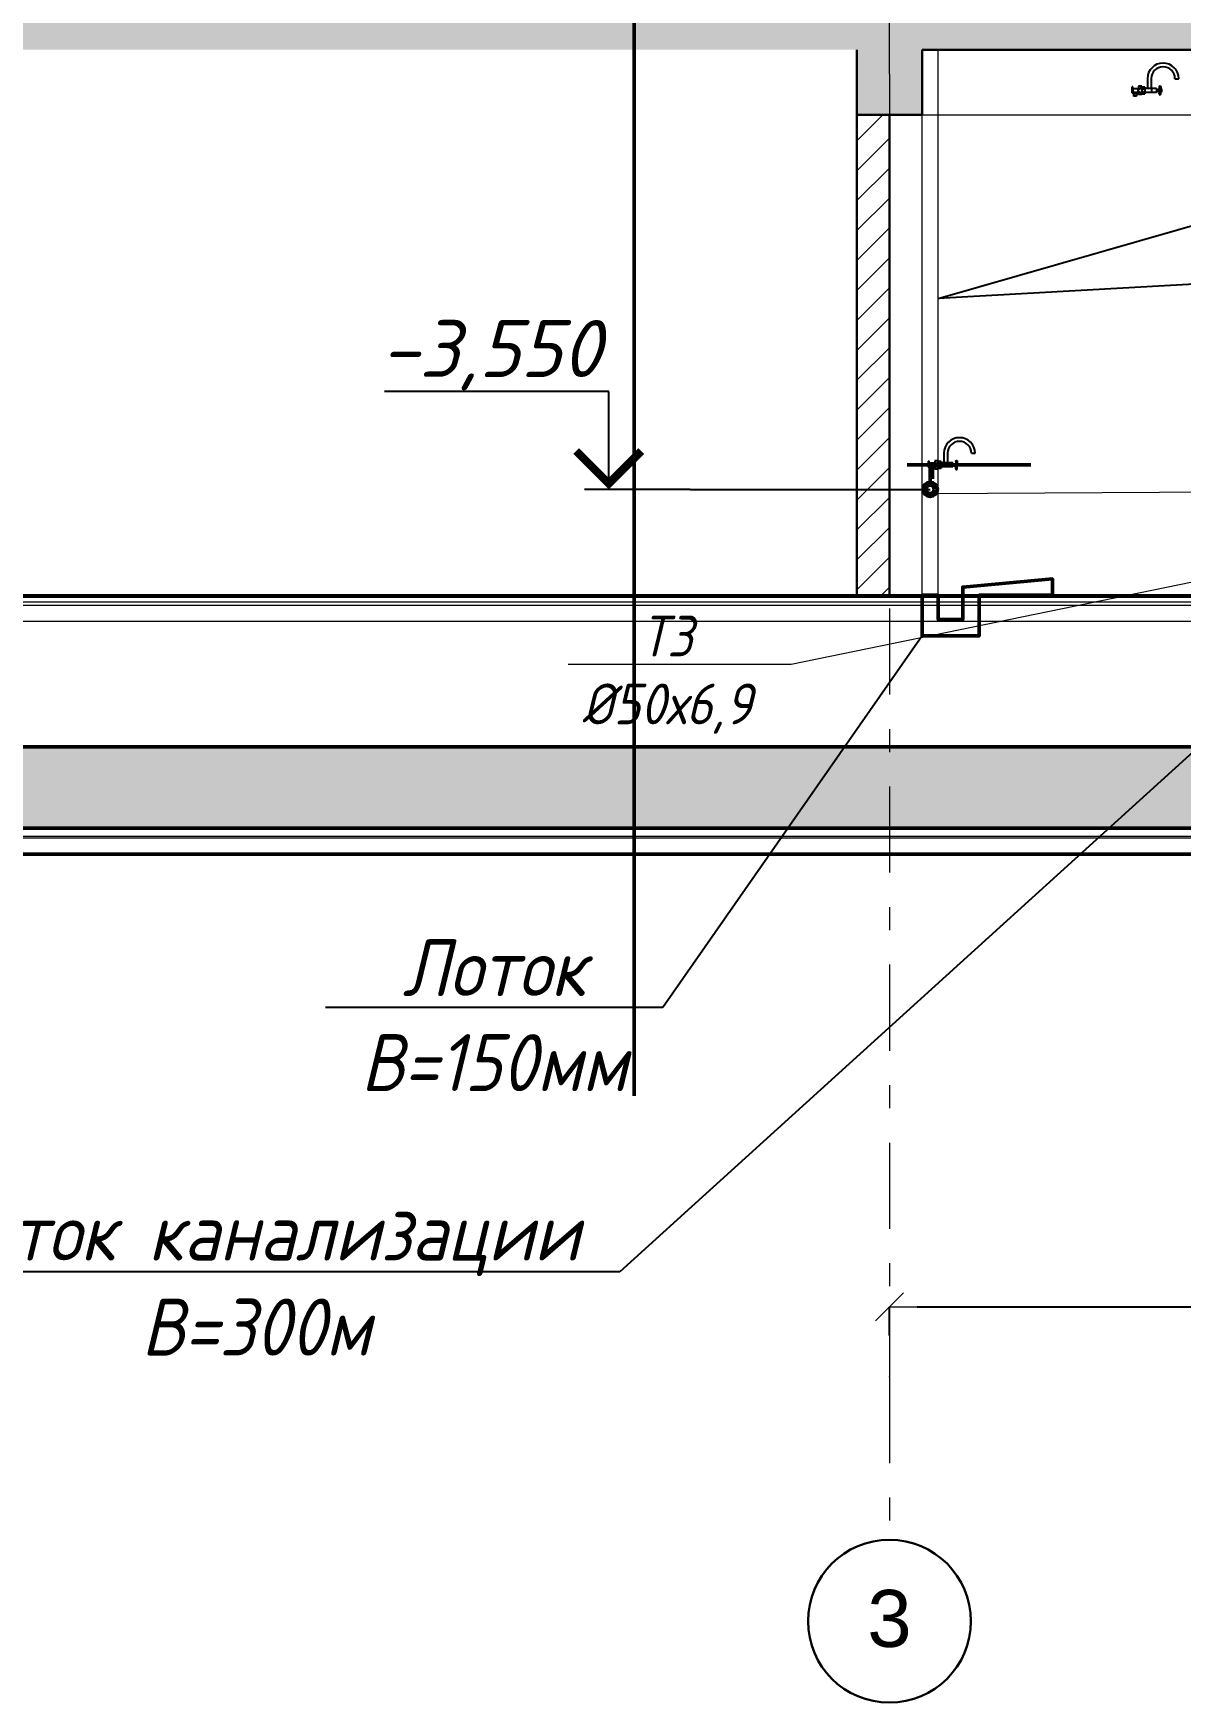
# Model space of a CAD drawing. Header units: millimetres. Extents: x -473555 to 885127, y 4787 to 453528.
# Drawn here: x 237088 to 244132, y 156253 to 166503 of the extents above; entities that cross this region are included whole.
import ezdxf
from ezdxf import colors
from ezdxf.entities.mleader import LeaderData, LeaderLine
from ezdxf.enums import TextEntityAlignment as Align
from ezdxf.math import Vec2, Vec3

# ---------------------------------------------------------------- set-up
doc = ezdxf.new("R2010")
doc.units = ezdxf.units.MM
doc.linetypes.add('Штрихпунктирная', pattern=[1093.611073, 529.166651, -211.666656, 141.111112, -211.666656])
for name, color, linetype, lineweight in [('2D - Общий_Ном._пера__2', 8, 'Continuous', 20), ('ВК_K1', 34, 'Continuous', 50), ('ВК_K1_lotok', 142, 'Continuous', 50), ('ВК_T3', 1, 'Continuous', 50), ('ВК_В1_текст', 5, 'Continuous', 9), ('ВК_К1_текст', 34, 'Continuous', 9), ('Интерьер- Перегородка_Ном._пера__1', 7, 'Continuous', 30), ('Интерьер- Перегородка_Ном._пера__100', 7, 'Continuous', 5), ('Конструктивный - Несущий_Ном._пера__93', 9, 'Continuous', 13), ('Размеры_Ном._пера__61', 7, 'Continuous', 50), ('Структуры стальные_Ном._пера__1', 7, 'Continuous', 30), ('Структуры стальные_Ном._пера__98', 7, 'Continuous', 18)]:
    doc.layers.add(name, color=color, linetype=linetype, lineweight=lineweight)
for name, color, linetype in [('T_YTT_', 1, 'Continuous'), ('ВК_text', 7, 'Continuous'), ('ВК_АР_отметки', 70, 'Continuous'), ('Размеры', 7, 'Continuous'), ('Структуры стальные', 7, 'Continuous')]:
    doc.layers.add(name, color=color, linetype=linetype)
doc.layers.add('Интерьер- Перегородка_Ном._пера__41', color=7, linetype='Continuous', lineweight=20, true_color=0x002020)
for name, color, linetype, lineweight, plot in [('Перекрытия_Полы_Ном._пера__1', 7, 'Continuous', 30, False), ('Перекрытия_Полы_Ном._пера__100', 7, 'Continuous', 5, False), ('Перекрытия_Полы_Ном._пера__2', 8, 'Continuous', 20, False), ('Перекрытия_Полы_Ном._пера__96', 7, 'Continuous', 25, False)]:
    doc.layers.add(name, color=color, linetype=linetype, lineweight=lineweight, plot=plot)
doc.styles.add('ISOPEUR', font='isocpeui.ttf', dxfattribs={"width": 0.9})
doc.styles.add('ВК_текст_чертеж', font='isocpeur.ttf', dxfattribs={"width": 0.9, "oblique": 15})
doc.styles.add('СГЕНЕРИР_СТИЛЬ_1', font='ariali.ttf')
doc.styles.add('СГЕНЕРИР_СТИЛЬ_3', font='arial.ttf')
doc.dimstyles.new('СГЕНЕРИР_СТИЛЬ__15', dxfattribs={"dimtxt": 250, "dimasz": 171, "dimexe": 0.18, "dimexo": 0, "dimgap": 0.09, "dimtad": 1, "dimtih": 1, "dimtoh": 1, "dimdec": 0, "dimzin": 0, "dimdsep": 46, "dimtxsty": 'СГЕНЕРИР_СТИЛЬ_1', "dimblk": 'ARROWHEAD_6', "dimblk1": 'ARROWHEAD_6', "dimblk2": 'ARROWHEAD_6', "dimcen": 0.09, "dimclrd": 7, "dimclre": 7, "dimclrt": 7, "dimazin": 0, "dimtfac": 1, "dimtdec": 4, "dimtmove": 0, "dimatfit": 3, "dimfxl": 1, "dimtolj": 1, "dimtzin": 0, "dimarcsym": 0})

# ---------------------------------------------------------------- blocks, each defined once
blk = doc.blocks.new('Стандартный Маркер Сетки[162]', base_point=(23186, 0))
at = {"layer": 'Структуры стальные_Ном._пера__1', "linetype": 'Continuous'}
blk.add_circle((23186, -10500), 500, dxfattribs=at)
at = {"layer": 'Структуры стальные_Ном._пера__98', "linetype": 'Штрихпунктирная'}
for p, q in [((23186, -1000), (23186, 0)), ((23186, -1000), (23186, -9000)), ((23186, -9000), (23186, -10000))]:
    blk.add_line(p, q, dxfattribs=at)
blk.add_point((23186, -9000), dxfattribs=at)
blk.add_point((23186, -9000), dxfattribs=at)
at = {"layer": 'Структуры стальные_Ном._пера__1', "style": 'СГЕНЕРИР_СТИЛЬ_3'}
blk.add_attdef('AC_MarkerText_1', text='', height=350, rotation=360, dxfattribs=at).set_placement((23186, -10483), align=Align.MIDDLE_CENTER)
blk = doc.blocks.new('ARROWHEAD_6')
at = {"color": 0, "linetype": 'Continuous', "lineweight": 0}
for p, q in [((0, 0), (-1, 0)), ((-0.5, -0.5), (0.5, 0.5))]:
    blk.add_line(p, q, dxfattribs=at)
blk = doc.blocks.new('*D67')
at = {"layer": 'Defpoints', "color": 0, "linetype": 'Continuous', "transparency": 16777216}
for p in [(247244, 158683), (242344, 158508), (247244, 158508)]:
    blk.add_point(p, dxfattribs=at)
at = {"layer": 'Размеры', "color": 7, "linetype": 'Continuous', "lineweight": -2, "transparency": 16777216}
for p, q in [((242344, 158508), (242344, 158683)), ((242515, 158683), (247073, 158683)), ((247244, 158508), (247244, 158683))]:
    blk.add_line(p, q, dxfattribs=at)
at = {"layer": 'Размеры', "color": 7, "linetype": 'Continuous', "lineweight": -2, "transparency": 16777216, "xscale": 171, "yscale": 171, "zscale": 171, "rotation": 180}
blk.add_blockref('ARROWHEAD_6', (242344, 158683), dxfattribs=at)
at = {"layer": 'Размеры', "color": 7, "linetype": 'Continuous', "lineweight": -2, "transparency": 16777216, "xscale": 171, "yscale": 171, "zscale": 171}
blk.add_blockref('ARROWHEAD_6', (247244, 158683), dxfattribs=at)
at = {"layer": 'Размеры', "color": 7, "linetype": 'Continuous', "transparency": 16777216, "insert": (244794, 158810), "char_height": 250, "attachment_point": 5, "style": 'СГЕНЕРИР_СТИЛЬ_1'}
blk.add_mtext('\\A1;4900', dxfattribs=at)
blk = doc.blocks.new('_None')

msp = doc.modelspace()

# ---------------------------------------------------------------- hatches: boundary and pattern name
at = {"layer": '2D - Общий_Ном._пера__2', "linetype": 'Continuous', "lineweight": 0, "true_color": 0x9f9f9f}
msp.add_hatch(color=253, dxfattribs=at).paths.add_polyline_path([(266644.2, 166403.1), (232644.2, 166403.1), (232644.2, 166603.1), (266644.2, 166603.1)])
at = {"layer": 'Интерьер- Перегородка_Ном._пера__41', "linetype": 'Continuous'}
h = msp.add_hatch(dxfattribs=at)
h.set_pattern_fill('КИРПИЧ_ОБЫКНОВЕННЫЙ', color=256, style=0, pattern_type=2)
h.set_pattern_definition([(45, (209357.86, 167253.14), (-91.9239, 91.9239), [])])
h.paths.add_polyline_path([(242144.2, 166003.1), (242144.2, 163053.1), (242344.2, 163053.1), (242344.2, 166003.1)])
at = {"layer": 'Перекрытия_Полы_Ном._пера__2', "linetype": 'Continuous', "lineweight": 0, "true_color": 0x9f9f9f}
for points in [[(242544.2, 166003.1), (242144.2, 166003.1), (242144.2, 166403.1), (242544.2, 166403.1)], [(266944.2, 162123.1), (231844.2, 162123.1), (231844.2, 161623.1), (266944.2, 161623.1)]]:
    msp.add_hatch(color=253, dxfattribs=at).paths.add_polyline_path(points)
at = {"layer": 'Перекрытия_Полы_Ном._пера__96', "linetype": 'Continuous'}
msp.add_hatch(color=256, dxfattribs=at).paths.add_polyline_path([(267094.1, 163043.1), (267094.1, 163053.1), (232644.4, 163053.1), (232644.4, 163043.1)])
msp.add_hatch(color=256, dxfattribs=at).paths.add_polyline_path([(267094.1, 163043.1), (267094.1, 163053.1), (232644.4, 163053.1), (232644.4, 163043.1)])

# ---------------------------------------------------------------- linework, layer by layer
at = {"layer": 'T_YTT_', "color": 5, "linetype": 'Continuous'}
for p, q in [((243838.4, 166175.6), (243833.9, 166175.6)), ((243833.9, 166139.1), (243833.9, 166175.6)), ((243838.4, 166139.1), (243838.4, 166175.6)), ((243841.2, 166157.3), (243838.4, 166157.3)), ((243870.4, 166163.2), (243841.2, 166163.2)), ((243841.2, 166140.7), (243841.2, 166163.2)), ((243870.4, 166143.1), (243870.4, 166163.2)), ((243833.9, 166139.1), (243838.4, 166139.1)), ((243841.2, 166146.5), (243838.4, 166146.5)), ((243838.8, 166140.7), (243863.7, 166140.7)), ((243838.8, 166135), (243838.8, 166140.7)), ((243838.8, 166135), (243863.7, 166135)), ((243861.3, 166140.7), (243841.2, 166140.7)), ((243841.6, 166135), (243841.6, 166116.6)), ((243861, 166116.6), (243841.6, 166116.6)), ((243861, 166135), (243861, 166116.6)), ((243861.3, 166143.1), (243870.4, 166143.1)), ((243861.3, 166143.1), (243861.3, 166140.7)), ((243863.7, 166140.7), (243863.7, 166135)), ((242588.4, 163875.6), (242583.9, 163875.6)), ((242583.9, 163839.1), (242583.9, 163875.6)), ((242583.9, 163839.1), (242588.4, 163839.1)), ((242588.4, 163839.1), (242588.4, 163875.6)), ((242591.2, 163857.3), (242588.4, 163857.3)), ((242591.2, 163846.5), (242588.4, 163846.5)), ((242588.8, 163840.7), (242613.7, 163840.7)), ((242588.8, 163835), (242588.8, 163840.7)), ((242588.8, 163835), (242613.7, 163835)), ((242589.3, 163835), (242589.3, 163768.8)), ((242620.4, 163863.2), (242591.2, 163863.2)), ((242591.2, 163840.7), (242591.2, 163863.2)), ((242611.3, 163840.7), (242591.2, 163840.7)), ((242591.6, 163835), (242591.6, 163816.6)), ((242611, 163816.6), (242591.6, 163816.6)), ((242593.3, 163816.6), (242593.3, 163768.8)), ((242609.3, 163816.6), (242609.3, 163768.8)), ((242611, 163835), (242611, 163816.6)), ((242611.3, 163843.1), (242620.4, 163843.1)), ((242611.3, 163843.1), (242611.3, 163840.7)), ((242613.3, 163835), (242613.3, 163768.8)), ((242613.7, 163840.7), (242613.7, 163835)), ((242620.4, 163843.1), (242620.4, 163863.2))]:
    msp.add_line(p, q, dxfattribs=at)
at = {"layer": 'T_YTT_', "color": 7, "linetype": 'Continuous'}
for p, q in [((243884.5, 166161.2), (243870.4, 166161.2)), ((243884.5, 166168.8), (243884.5, 166161.2)), ((243884.5, 166145.1), (243870.4, 166145.1)), ((243884.5, 166137.4), (243884.5, 166145.1)), ((242634.5, 163861.2), (242620.4, 163861.2)), ((242634.5, 163845.1), (242620.4, 163845.1)), ((242634.5, 163868.8), (242634.5, 163861.2)), ((242634.5, 163837.4), (242634.5, 163845.1))]:
    msp.add_line(p, q, dxfattribs=at)
at = {"layer": 'T_YTT_', "color": 7}
for p, q in [((243894.2, 166178.1), (243872.6, 166178.1)), ((243872.6, 166178.1), (243872.6, 166161.2)), ((243894.7, 166168.8), (243884.5, 166168.8)), ((243894.2, 166178.1), (243894.2, 166128.1)), ((243912.6, 166173.5), (243894.7, 166173.5)), ((243894.7, 166173.5), (243894.7, 166132.7)), ((243898.2, 166163.3), (243894.7, 166173.5)), ((243898.2, 166163.3), (243894.7, 166153.1)), ((243894.7, 166153.1), (243898.2, 166142.9)), ((243898.2, 166163.3), (243909.2, 166163.3)), ((243909.2, 166163.3), (243912.6, 166173.5)), ((243909.2, 166163.3), (243912.6, 166153.1)), ((243912.6, 166153.1), (243909.2, 166142.9)), ((243912.6, 166173.5), (243912.6, 166132.7)), ((243983.5, 166165.6), (243912.6, 166165.6)), ((243927.9, 166224.9), (243927.9, 166165.6)), ((243950.9, 166224.9), (243950.9, 166165.6)), ((243953.3, 166165.6), (243953.3, 166140.6)), ((243983.5, 166165.6), (243983.5, 166140.6)), ((243983.5, 166160.9), (243996.9, 166160.9)), ((243996.9, 166163.3), (243996.9, 166143)), ((243996.9, 166163.3), (244001.3, 166163.3)), ((244000.7, 166176.8), (244001.5, 166159.2)), ((244010.3, 166176.8), (244009.5, 166159.2)), ((244009.7, 166163.3), (244014.1, 166163.3)), ((244014.1, 166163.3), (244014.1, 166143)), ((244097.2, 166224.9), (244120.2, 166224.9)), ((243872.6, 166145.1), (243872.6, 166128.1)), ((243894.2, 166128.1), (243872.6, 166128.1)), ((243894.7, 166137.4), (243884.5, 166137.4)), ((243898.2, 166142.9), (243894.7, 166132.7)), ((243894.7, 166132.7), (243912.6, 166132.7)), ((243898.2, 166142.9), (243909.2, 166142.9)), ((243909.2, 166142.9), (243912.6, 166132.7)), ((243983.5, 166140.6), (243912.6, 166140.6)), ((243996.9, 166145.4), (243983.5, 166145.4)), ((243996.9, 166143), (244001.3, 166143)), ((244000.7, 166129.4), (244001.5, 166147)), ((244010.3, 166129.4), (244009.5, 166147)), ((244009.7, 166143), (244014.1, 166143)), ((242677.9, 163924.9), (242677.9, 163865.6)), ((242700.9, 163924.9), (242700.9, 163865.6)), ((242847.2, 163924.9), (242870.2, 163924.9)), ((242644.2, 163878.1), (242622.6, 163878.1)), ((242622.6, 163878.1), (242622.6, 163861.2)), ((242622.6, 163845.1), (242622.6, 163828.1)), ((242644.2, 163828.1), (242622.6, 163828.1)), ((242644.7, 163868.8), (242634.5, 163868.8)), ((242644.7, 163837.4), (242634.5, 163837.4)), ((242644.2, 163878.1), (242644.2, 163828.1)), ((242662.6, 163873.5), (242644.7, 163873.5)), ((242644.7, 163873.5), (242644.7, 163832.7)), ((242648.2, 163863.3), (242644.7, 163873.5)), ((242648.2, 163863.3), (242644.7, 163853.1)), ((242644.7, 163853.1), (242648.2, 163842.9)), ((242648.2, 163842.9), (242644.7, 163832.7)), ((242644.7, 163832.7), (242662.6, 163832.7)), ((242648.2, 163863.3), (242659.2, 163863.3)), ((242648.2, 163842.9), (242659.2, 163842.9)), ((242659.2, 163863.3), (242662.6, 163873.5)), ((242659.2, 163863.3), (242662.6, 163853.1)), ((242662.6, 163853.1), (242659.2, 163842.9)), ((242659.2, 163842.9), (242662.6, 163832.7)), ((242662.6, 163873.5), (242662.6, 163832.7)), ((242733.5, 163865.6), (242662.6, 163865.6)), ((242733.5, 163840.6), (242662.6, 163840.6)), ((242703.3, 163865.6), (242703.3, 163840.6)), ((242733.5, 163865.6), (242733.5, 163840.6)), ((242733.5, 163860.9), (242746.9, 163860.9)), ((242746.9, 163845.4), (242733.5, 163845.4)), ((242746.9, 163863.3), (242746.9, 163843)), ((242746.9, 163863.3), (242751.3, 163863.3)), ((242746.9, 163843), (242751.3, 163843)), ((242750.7, 163876.8), (242751.5, 163859.2)), ((242750.7, 163829.4), (242751.5, 163847)), ((242760.3, 163876.8), (242759.5, 163859.2)), ((242760.3, 163829.4), (242759.5, 163847)), ((242759.7, 163863.3), (242764.1, 163863.3)), ((242759.7, 163843), (242764.1, 163843)), ((242764.1, 163863.3), (242764.1, 163843))]:
    msp.add_line(p, q, dxfattribs=at)
for centre, radius, start, end in [((244024, 166224.4), 96.2, 0.32345, 179.67655), ((244024, 166224.9), 73.2, 0, 180), ((244005.5, 166159.3), 3.97, 181.322, 358.678), ((244005.5, 166146.9), 3.97, 1.322, 178.678), ((242774, 163924.4), 96.2, 0.32345, 179.67655), ((242774, 163924.9), 73.2, 0, 180), ((242755.5, 163859.3), 3.97, 181.322, 358.678), ((242755.5, 163846.9), 3.97, 1.322, 178.678)]:
    msp.add_arc(centre, radius, start, end, dxfattribs=at)
for centre in [(244005.5, 166176.8), (242755.5, 163876.8)]:
    msp.add_ellipse(centre, major_axis=(-4.82, 0), ratio=0.7071068, dxfattribs=at)
at = {"layer": 'T_YTT_', "color": 7, "extrusion": (0, 0, -1)}
for centre in [(244005.5, 166129.4), (242755.5, 163829.4)]:
    msp.add_ellipse(centre, major_axis=(-4.82, 0), ratio=0.7071068, dxfattribs=at)
at = {"layer": 'ВК_K1', "linetype": 'Continuous'}
msp.add_line((240776.8, 159979.7), (240776.8, 168143.7), dxfattribs=at)
at = {"layer": 'ВК_K1_lotok'}
msp.add_line((243211.8, 163853.1), (242452.6, 163853.1), dxfattribs=at)
msp.add_lwpolyline([(242644.2, 163053.1), (242544.2, 163053.1), (242544.2, 162803.1), (242894.2, 162803.1), (242894.2, 163053.1), (243344.2, 163053.1), (243344.2, 163153), (242794.2, 163103.1), (242794.2, 162903.1), (242644.2, 162903.1), (242644.2, 163053.1)], close=True, dxfattribs=at)
at = {"layer": 'ВК_T3'}
msp.add_line((242594.2, 163728.1), (242594.2, 163853.1), dxfattribs=at)
for radius in [44, 25]:
    msp.add_circle((242594.2, 163703.1), radius, dxfattribs=at)
at = {"layer": 'ВК_АР_отметки', "linetype": 'Continuous'}
for p, q in [((240620.9, 164303.1), (239243.4, 164303.1)), ((240620.9, 163703.1), (240620.9, 164303.1)), ((241120.9, 163703.1), (240470.9, 163703.1))]:
    msp.add_line(p, q, dxfattribs=at)
at = {"layer": 'ВК_АР_отметки'}
msp.add_line((241120.9, 163703.1), (242594.2, 163703.1), dxfattribs=at)
at = {"layer": 'ВК_АР_отметки', "linetype": 'Continuous'}
msp.add_lwpolyline([(240820.9, 163938.5, 50, 50, 0), (240620.9, 163738.5, 50, 50, 0), (240420.9, 163938.5, 50, 50, 0)], format="xyseb", dxfattribs=at)
at = {"layer": 'Интерьер- Перегородка_Ном._пера__1', "linetype": 'Continuous'}
msp.add_line((242144.2, 163053.1), (242344.2, 163053.1), dxfattribs=at)
at = {"layer": 'Интерьер- Перегородка_Ном._пера__1', "linetype": 'Continuous', "flags": 128}
msp.add_lwpolyline([(242144.2, 166003.1), (242144.2, 163053.1), (242344.2, 163053.1), (242344.2, 166003.1)], close=True, dxfattribs=at)
at = {"layer": 'Интерьер- Перегородка_Ном._пера__100', "linetype": 'Continuous'}
for p, q in [((232644.2, 163043.1), (266644.2, 163043.1)), ((232644.2, 163013.1), (266644.2, 163013.1)), ((232644.2, 162993.1), (266644.2, 162993.1)), ((232644.2, 162893.1), (266644.2, 162893.1)), ((231844.2, 161573.1), (266944.2, 161573.1)), ((231844.2, 161563.1), (266944.2, 161563.1))]:
    msp.add_line(p, q, dxfattribs=at)
at = {"layer": 'Конструктивный - Несущий_Ном._пера__93', "linetype": 'Continuous'}
for p, q in [((242144.2, 163053.1), (242144.2, 166403.1)), ((242544.2, 163053.1), (242544.2, 166403.1)), ((242644.2, 163053.1), (242644.2, 166403.1))]:
    msp.add_line(p, q, dxfattribs=at)
at = {"layer": 'Перекрытия_Полы_Ном._пера__1', "linetype": 'Continuous'}
for p, q in [((242144.2, 166403.1), (242144.2, 166003.1)), ((242544.2, 166403.1), (242544.2, 166003.1)), ((242544.2, 166403.1), (247044.2, 166403.1)), ((242544.2, 166003.1), (242144.2, 166003.1)), ((232644.4, 163053.1), (266644.2, 163053.1)), ((232644.4, 163053.1), (266644.2, 163053.1)), ((232644.4, 163043.1), (266644.2, 163043.1)), ((232644.4, 163043.1), (266644.2, 163043.1)), ((232644.4, 163043.1), (266644.2, 163043.1)), ((232644.4, 163043.1), (266644.2, 163043.1))]:
    msp.add_line(p, q, dxfattribs=at)
at = {"layer": 'Перекрытия_Полы_Ном._пера__1', "linetype": 'Continuous', "flags": 128}
msp.add_lwpolyline([(266944.2, 162123.1), (231844.2, 162123.1), (231844.2, 161623.1), (266944.2, 161623.1)], close=True, dxfattribs=at)
at = {"layer": 'Перекрытия_Полы_Ном._пера__100', "linetype": 'Continuous'}
msp.add_line((242544.2, 166003.1), (247044.2, 166003.1), dxfattribs=at)
at = {"layer": 'Размеры_Ном._пера__61', "linetype": 'Continuous'}
for p, q in [((232344.2, 162123.1), (266944.2, 162123.1)), ((231844.2, 161623.1), (266944.2, 161623.1)), ((231844.2, 161463.1), (266944.2, 161463.1))]:
    msp.add_line(p, q, dxfattribs=at)

# ---------------------------------------------------------------- block references
at = {"layer": 'Структуры стальные', "color": 8, "linetype": 'Continuous', "lineweight": 20}
ref = msp.add_blockref('Стандартный Маркер Сетки[162]', (242344.2, 167253.1), dxfattribs=at)
ref.add_attrib('AC_MarkerText_1', '3', dxfattribs={"layer": 'Структуры стальные_Ном._пера__1', "color": 7, "height": 350, "rotation": 360, "style": 'СГЕНЕРИР_СТИЛЬ_3'}).set_placement((242344.2, 156770.1), align=Align.MIDDLE_CENTER)

# ---------------------------------------------------------------- texts
at = {"layer": 'ВК_АР_отметки', "linetype": 'Continuous', "style": 'ISOPEUR'}
msp.add_text('-3,550', height=350, dxfattribs=at).set_placement((239218.4, 164393.1))

# ---------------------------------------------------------------- dimensions: what is measured, and where the dimension line sits
at = {"layer": 'Размеры', "linetype": 'Continuous'}
dim = msp.add_linear_dim(base=(247244.2, 158682.5), p1=(242344.2, 158507.5), p2=(247244.2, 158507.5), dimstyle='СГЕНЕРИР_СТИЛЬ__15', dxfattribs=at)
dim.commit()
dim.dimension.update_dxf_attribs({"geometry": '*D67', "text_midpoint": (244794.2, 158682.5), "dimtype": 160})

# ---------------------------------------------------------------- leaders
at = {"layer": 'ВК_T3', "linetype": 'Continuous'}
ml = msp.add_multileader_mtext('Standard', dxfattribs=at)
ml.set_content('Т3\\P%%C50х6,9', color=256, style='ISOPEUR')
ml.set_leader_properties(lineweight=15)
ml.set_arrow_properties(name='NONE')
ml.build(insert=Vec2(0, 0))
ml.multileader.update_dxf_attribs({"text_left_attachment_type": 6, "text_right_attachment_type": 6, "dogleg_length": 0.1, "arrow_head_size": 250, "scale": 100})
ctx = ml.context
ctx.base_point, ctx.scale, ctx.char_height, ctx.arrow_head_size, ctx.landing_gap_size, ctx.plane_origin = Vec3(240226.1, 162627.4), 100, 250, 250, 200, Vec3(248496.7, 153985.7)
ctx.left_attachment, ctx.right_attachment, ctx.text_align_type = 6, 6, 1
notes = []
notes.append((ctx, [(1, (1, 1, 0), (241740.3, 162627.4), (-1, 0), 10, [(1, [(242594.2, 163678.1), (246969.2, 163703.1)], 0, [])])]))
ctx.mtext.insert, ctx.mtext.rotation, ctx.mtext.width, ctx.mtext.alignment, ctx.mtext.flow_direction = Vec3(240978.2, 162927.4), 6.2831853, 707.159, 2, 5
ml = msp.add_multileader_mtext('Standard', dxfattribs=at)
ml.set_content('Т3\\P%%C25х3,5', color=256, style='ISOPEUR')
ml.set_leader_properties(lineweight=15)
ml.set_arrow_properties(name='NONE')
ml.build(insert=Vec2(0, 0))
ml.multileader.update_dxf_attribs({"text_left_attachment_type": 6, "text_right_attachment_type": 6, "dogleg_length": 0.1, "arrow_head_size": 250, "scale": 100})
ctx = ml.context
ctx.base_point, ctx.scale, ctx.char_height, ctx.arrow_head_size, ctx.landing_gap_size, ctx.plane_origin = Vec3(244544.5, 160753.1), 100, 250, 250, 200, Vec3(253174.6, 152053.1)
ctx.left_attachment, ctx.right_attachment, ctx.text_align_type = 6, 6, 1
notes.append((ctx, [(1, (1, 1, 0), (246064, 160753.1), (-1, 0), 10, [(1, [(247481.7, 163703.1), (251881.7, 163703.1)], 0, [])])]))
ctx.mtext.insert, ctx.mtext.rotation, ctx.mtext.width, ctx.mtext.alignment, ctx.mtext.flow_direction = Vec3(245299.2, 161053.1), 6.2831853, 707.159, 2, 5
ml = msp.add_multileader_mtext('Standard', dxfattribs=at)
ml.set_content('Т3\\P%%C25х3,5', color=256, style='ISOPEUR')
ml.set_leader_properties(lineweight=15)
ml.set_arrow_properties(name='NONE')
ml.build(insert=Vec2(0, 0))
ml.multileader.update_dxf_attribs({"text_left_attachment_type": 6, "text_right_attachment_type": 6, "dogleg_length": 0.1, "arrow_head_size": 250, "scale": 100})
ctx = ml.context
ctx.base_point, ctx.scale, ctx.char_height, ctx.arrow_head_size, ctx.landing_gap_size, ctx.plane_origin = Vec3(259144.5, 160753.1), 100, 250, 250, 200, Vec3(267774.6, 152053.1)
ctx.left_attachment, ctx.right_attachment, ctx.text_align_type = 6, 6, 1
notes.append((ctx, [(1, (1, 1, 0), (260664, 160753.1), (-1, 0), 10, [(0, [(262193.9, 163703.1)], 0, [])])]))
ctx.mtext.insert, ctx.mtext.rotation, ctx.mtext.width, ctx.mtext.alignment, ctx.mtext.flow_direction = Vec3(259899.2, 161053.1), 6.2831853, 707.159, 2, 5
at = {"layer": 'ВК_text', "color": 1}
ml = msp.add_multileader_mtext('Standard', dxfattribs=at)
ml.set_content('Подъем под перекрытие в декоративной отделке колонны', color=1, style='ВК_текст_чертеж')
ml.set_leader_properties()
ml.build(insert=Vec2(0, 0))
ml.multileader.update_dxf_attribs({"arrow_head_size": 400, "scale": 100})
ctx = ml.context
ctx.base_point, ctx.scale, ctx.char_height, ctx.arrow_head_size, ctx.landing_gap_size, ctx.plane_origin = Vec3(247404.5, 176655), 100, 400, 400, 200, Vec3(253466.3, 170463.9)
ctx.text_align_type = 2
notes.append((ctx, [(1, (1, 1, 0), (254561.7, 176655), (-1, 0), 800, [(0, [(256744.2, 165399.9), (257344.2, 165678)], 0, [])])]))
ctx.mtext.insert, ctx.mtext.width, ctx.mtext.alignment, ctx.mtext.flow_direction = Vec3(253561.7, 176855), 7226.784, 3, 5
ml = msp.add_multileader_mtext('Standard', dxfattribs=at)
ml.set_content('Эти трубы можно вынести за ось 5 в следующее помещение, чтобы не делать фальшстену в этом помещении', color=1, style='ВК_текст_чертеж')
ml.set_leader_properties()
ml.build(insert=Vec2(0, 0))
ml.multileader.update_dxf_attribs({"arrow_head_size": 400, "scale": 100})
ctx = ml.context
ctx.base_point, ctx.scale, ctx.char_height, ctx.arrow_head_size, ctx.landing_gap_size, ctx.plane_origin = Vec3(242066.2, 172733.8), 100, 400, 400, 200, Vec3(249028, 166542.7)
ctx.text_align_type = 2
notes.append((ctx, [(1, (1, 1, 0), (250123.3, 172733.8), (-1, 0), 800, [(2, [(251881.7, 163703.1)], 0, [])])]))
ctx.mtext.insert, ctx.mtext.width, ctx.mtext.alignment, ctx.mtext.flow_direction = Vec3(249123.3, 172963.8), 7226.784, 3, 5
at = {"layer": 'ВК_text'}
ml = msp.add_multileader_mtext('Standard', dxfattribs=at)
ml.set_content('Фальшстена', color=256, style='ВК_текст_чертеж')
ml.set_leader_properties()
ml.build(insert=Vec2(0, 0))
ml.multileader.update_dxf_attribs({"arrow_head_size": 400, "scale": 100})
ctx = ml.context
ctx.base_point, ctx.scale, ctx.char_height, ctx.arrow_head_size, ctx.landing_gap_size, ctx.plane_origin = Vec3(239696.4, 171067.1), 100, 400, 400, 200, Vec3(242644.2, 164876)
ctx.text_align_type = 2
notes.append((ctx, [(1, (1, 1, 0), (243739.6, 171067.1), (-1, 0), 800, [(3, [(246944.2, 165115.9), (242644.2, 164876), (247544.2, 166280.9), (251844.2, 165599.7)], 0, [])])]))
ctx.mtext.insert, ctx.mtext.alignment, ctx.mtext.flow_direction = Vec3(242739.6, 171267.1), 3, 5
at = {"layer": 'ВК_В1_текст', "linetype": 'Continuous'}
ml = msp.add_multileader_mtext('Standard', dxfattribs=at)
ml.set_content('В1\\P%%C25х3,5', color=256, style='ISOPEUR')
ml.set_leader_properties(lineweight=15)
ml.set_arrow_properties(name='NONE')
ml.build(insert=Vec2(0, 0))
ml.multileader.update_dxf_attribs({"text_left_attachment_type": 6, "text_right_attachment_type": 6, "dogleg_length": 0.1, "arrow_head_size": 250, "scale": 100})
ctx = ml.context
ctx.base_point, ctx.scale, ctx.char_height, ctx.arrow_head_size, ctx.landing_gap_size, ctx.plane_origin = Vec3(244561.2, 159939.8), 100, 250, 250, 200, Vec3(253204.4, 151336)
ctx.left_attachment, ctx.right_attachment, ctx.text_align_type = 6, 6, 1
notes.append((ctx, [(1, (1, 1, 0), (246080.7, 159939.8), (-1, 0), 10, [(1, [(247494.6, 163590.6), (251894.2, 163590.6)], 0, [])])]))
ctx.mtext.insert, ctx.mtext.rotation, ctx.mtext.width, ctx.mtext.alignment, ctx.mtext.flow_direction = Vec3(245315.9, 160239.8), 6.2831853, 707.159, 2, 5
ml = msp.add_multileader_mtext('Standard', dxfattribs=at)
ml.set_content('В1\\P%%C25х3,5', color=256, style='ISOPEUR')
ml.set_leader_properties(lineweight=15)
ml.set_arrow_properties(name='NONE')
ml.build(insert=Vec2(0, 0))
ml.multileader.update_dxf_attribs({"text_left_attachment_type": 6, "text_right_attachment_type": 6, "dogleg_length": 0.1, "arrow_head_size": 250, "scale": 100})
ctx = ml.context
ctx.base_point, ctx.scale, ctx.char_height, ctx.arrow_head_size, ctx.landing_gap_size, ctx.plane_origin = Vec3(259161.2, 159939.8), 100, 250, 250, 200, Vec3(267804.4, 151336)
ctx.left_attachment, ctx.right_attachment, ctx.text_align_type = 6, 6, 1
notes.append((ctx, [(1, (1, 1, 0), (260680.7, 159939.8), (-1, 0), 10, [(0, [(262206.7, 163590.6)], 0, [])])]))
ctx.mtext.insert, ctx.mtext.rotation, ctx.mtext.width, ctx.mtext.alignment, ctx.mtext.flow_direction = Vec3(259915.9, 160239.8), 6.2831853, 707.159, 2, 5
at = {"layer": 'ВК_К1_текст', "linetype": 'Continuous'}
ml = msp.add_multileader_mtext('Standard', dxfattribs=at)
ml.set_content('Лоток\\PВ=150мм', color=256, style='ISOPEUR')
ml.set_leader_properties()
ml.set_arrow_properties(name='NONE')
ml.build(insert=Vec2(0, 0))
ml.multileader.update_dxf_attribs({"text_left_attachment_type": 6, "text_right_attachment_type": 6, "dogleg_length": 0.1, "arrow_head_size": 250, "scale": 100})
ctx = ml.context
ctx.base_point, ctx.scale, ctx.char_height, ctx.arrow_head_size, ctx.landing_gap_size, ctx.plane_origin = Vec3(238890, 160521.6), 100, 350, 250, 200, Vec3(247771.2, 151880)
ctx.left_attachment, ctx.right_attachment, ctx.text_align_type = 6, 6, 1
notes.append((ctx, [(1, (1, 1, 0), (240953.7, 160521.6), (-1, 0), 10, [(0, [(242544.2, 162803.1)], 0, [])])]))
ctx.mtext.insert, ctx.mtext.alignment, ctx.mtext.flow_direction = Vec3(239916.8, 160941.6), 2, 5
ml = msp.add_multileader_mtext('Standard', dxfattribs=at)
ml.set_content('Лоток канализации\\PВ=300м', color=256, style='ISOPEUR')
ml.set_leader_properties()
ml.set_arrow_properties(name='NONE')
ml.build(insert=Vec2(0, 0))
ml.multileader.update_dxf_attribs({"text_left_attachment_type": 6, "text_right_attachment_type": 6, "dogleg_length": 0.1, "arrow_head_size": 250, "scale": 100})
ctx = ml.context
ctx.base_point, ctx.scale, ctx.char_height, ctx.arrow_head_size, ctx.landing_gap_size, ctx.plane_origin = Vec3(236233.1, 158897.7), 100, 350, 250, 200, Vec3(247771.2, 150256)
ctx.left_attachment, ctx.right_attachment, ctx.text_align_type = 6, 6, 1
notes.append((ctx, [(1, (1, 1, 0), (240688, 158897.7), (-1, 0), 10, [(0, [(244532.1, 162385.7)], 0, [])])]))
ctx.mtext.insert, ctx.mtext.width, ctx.mtext.alignment, ctx.mtext.flow_direction = Vec3(238455.6, 159317.7), 5094.998, 2, 5
ml = msp.add_multileader_mtext('Standard', dxfattribs=at)
ml.set_content('Лоток канализации\\PВ=300м', color=256, style='ISOPEUR')
ml.set_leader_properties()
ml.set_arrow_properties(name='NONE')
ml.build(insert=Vec2(0, 0))
ml.multileader.update_dxf_attribs({"text_left_attachment_type": 6, "text_right_attachment_type": 6, "dogleg_length": 0.1, "arrow_head_size": 250, "scale": 100})
ctx = ml.context
ctx.base_point, ctx.scale, ctx.char_height, ctx.arrow_head_size, ctx.landing_gap_size, ctx.plane_origin = Vec3(247895.3, 158897.7), 100, 350, 250, 200, Vec3(259433.3, 150256)
ctx.left_attachment, ctx.right_attachment, ctx.text_align_type = 6, 6, 1
notes.append((ctx, [(1, (1, 1, 0), (252350.2, 158897.7), (-1, 0), 10, [(1, [(256194.2, 162385.7), (251944.2, 162171.8)], 0, [])])]))
ctx.mtext.insert, ctx.mtext.width, ctx.mtext.alignment, ctx.mtext.flow_direction = Vec3(250117.7, 159317.7), 5094.998, 2, 5
ml = msp.add_multileader_mtext('Standard', dxfattribs=at)
ml.set_content('Лоток канализации\\PВ=800м', color=256, style='ISOPEUR')
ml.set_leader_properties()
ml.set_arrow_properties(name='NONE')
ml.build(insert=Vec2(0, 0))
ml.multileader.update_dxf_attribs({"text_left_attachment_type": 6, "text_right_attachment_type": 6, "dogleg_length": 0.1, "arrow_head_size": 250, "scale": 100})
ctx = ml.context
ctx.base_point, ctx.scale, ctx.char_height, ctx.arrow_head_size, ctx.landing_gap_size, ctx.plane_origin = Vec3(270392.1, 158897.7), 100, 350, 250, 200, Vec3(281930.1, 150256)
ctx.left_attachment, ctx.right_attachment, ctx.text_align_type = 6, 6, 1
notes.append((ctx, [(1, (1, 1, 0), (274846.9, 158897.7), (-1, 0), 10, [(1, [(275594, 162423.1)], 0, [])])]))
ctx.mtext.insert, ctx.mtext.width, ctx.mtext.alignment, ctx.mtext.flow_direction = Vec3(272614.5, 159317.7), 5094.998, 2, 5
ml = msp.add_multileader_mtext('Standard', dxfattribs=at)
ml.set_content('Лоток канализации\\PВ=300м', color=256, style='ISOPEUR')
ml.set_leader_properties()
ml.set_arrow_properties(name='NONE')
ml.build(insert=Vec2(0, 0))
ml.multileader.update_dxf_attribs({"text_left_attachment_type": 6, "text_right_attachment_type": 6, "dogleg_length": 0.1, "arrow_head_size": 250, "scale": 100})
ctx = ml.context
ctx.base_point, ctx.scale, ctx.char_height, ctx.arrow_head_size, ctx.landing_gap_size, ctx.plane_origin = Vec3(259382.9, 158897.7), 100, 350, 250, 200, Vec3(270920.9, 150256)
ctx.left_attachment, ctx.right_attachment, ctx.text_align_type = 6, 6, 1
notes.append((ctx, [(1, (1, 1, 0), (263837.7, 158897.7), (-1, 0), 10, [(1, [(263431.8, 162171.8)], 0, [])])]))
ctx.mtext.insert, ctx.mtext.width, ctx.mtext.alignment, ctx.mtext.flow_direction = Vec3(261605.3, 159317.7), 5094.998, 2, 5
for ctx, leaders in notes:
    for number, flags, end, landing, length, lines in leaders:
        leader = LeaderData()
        leader.index, (leader.has_last_leader_line, leader.has_dogleg_vector, leader.attachment_direction) = number, flags
        leader.last_leader_point, leader.dogleg_vector, leader.dogleg_length = Vec3(end), Vec3(landing), length
        for number, points, colour, breaks in lines:
            line = LeaderLine()
            line.index, line.vertices, line.color, line.breaks = number, Vec3.list(points), colors.encode_raw_color(colour), breaks
            leader.lines.append(line)
        ctx.leaders.append(leader)

doc.saveas('drawing.dxf')
